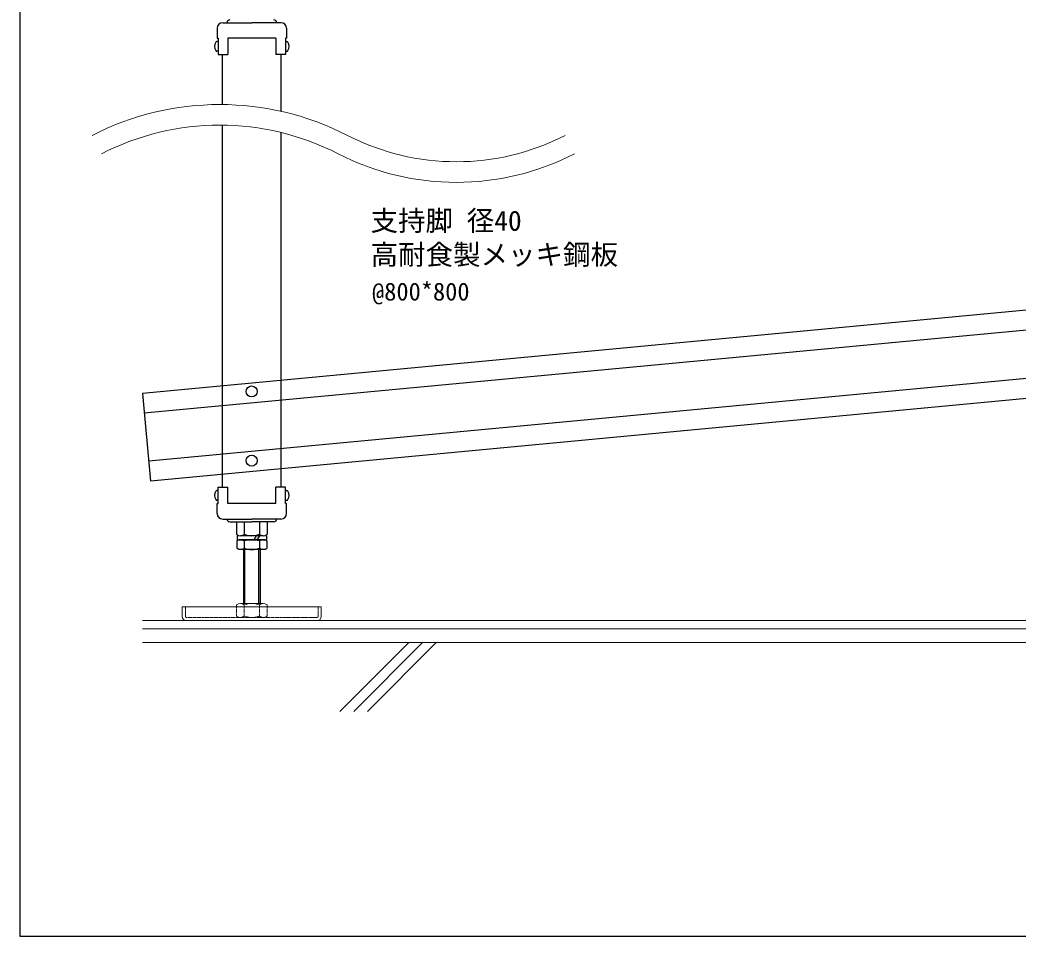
# Model space of a CAD drawing. Units: millimetres, scale not verified. Extents: x -900 to 900, y -600 to 600.
# Drawn here: x -900 to -174, y -600 to 66 of the extents above; entities that cross this region are included whole.
import ezdxf
from ezdxf.enums import TextEntityAlignment as Align

# ---------------------------------------------------------------- set-up
doc = ezdxf.new("R2010")
doc.units = ezdxf.units.MM
doc.header["$LTSCALE"] = 0.5
doc.header["$PDMODE"] = 32
doc.header["$PDSIZE"] = 0.25
doc.linetypes.add('DASHED1', pattern=[1.8, 1.2, -0.6])
for name, color, linetype, lineweight in [('0-0', 7, 'Continuous', 18), ('0-F_HATCH', 9, 'Continuous', 18), ('1-0_KUTAI', 3, 'Continuous', 18), ('1-1_BOUSUI', 1, 'Continuous', 18), ('1-6_MOJI', 7, 'Continuous', 30), ('1-8__1-0_', 4, 'Continuous', 30), ('1-9_躯体と製品', 4, 'Continuous', 30), ('1-A__2-0_', 4, 'Continuous', 30)]:
    doc.layers.add(name, color=color, linetype=linetype, lineweight=lineweight)
doc.styles.add('ＭＳ ゴシック', font='')
doc.styles.get('ＭＳ ゴシック').set_extended_font_data('MS Gothic')

msp = doc.modelspace()

# ---------------------------------------------------------------- linework, layer by layer
at = {"layer": '0-0'}
for p, q in [((-781.9394, -367.7197), (-781.9394, -360.7501)), ((-781.9394, -360.7501), (-680.925, -360.7501)), ((-742.4933, -360.7501), (-742.4933, -359.3356)), ((-739.7281, -358.3254), (-723.1364, -358.3254)), ((-736.9628, -360.7501), (-736.9628, -359.3356)), ((-725.9017, -360.7501), (-725.9017, -359.3356)), ((-720.3712, -360.7501), (-720.3712, -359.3356)), ((-680.925, -367.7197), (-680.925, -360.7501)), ((-683.9556, -370.7502), (-778.909, -370.7502))]:
    msp.add_line(p, q, dxfattribs=at)
at = {"layer": '0-0', "linetype": 'DASHED1'}
for p, q in [((-779.6161, -367.7197), (-779.6161, -360.7501)), ((-742.4933, -367.4167), (-742.4933, -360.7501)), ((-736.9628, -367.4167), (-736.9628, -360.7501)), ((-725.9017, -367.4167), (-725.9017, -360.7501)), ((-720.3712, -367.4166), (-720.3712, -360.7501)), ((-683.2484, -367.7197), (-683.2484, -360.7501)), ((-778.909, -368.4268), (-683.9556, -368.4268))]:
    msp.add_line(p, q, dxfattribs=at)
at = {"layer": '0-0'}
for centre, radius, start, end in [((-739.7281, -362.6155), 4.29, 49.86583, 130.13417), ((-731.4322, -373.9703), 15.6449, 69.29823, 110.70177), ((-723.1364, -362.6155), 4.29, 49.8652, 130.13417), ((-778.909, -367.7197), 3.0304, 180, 270), ((-683.9556, -367.7197), 3.0304, 270, 0)]:
    msp.add_arc(centre, radius, start, end, dxfattribs=at)
at = {"layer": '0-0', "linetype": 'DASHED1'}
for centre, radius, start, end in [((-778.909, -367.7197), 0.7071, 180, 270), ((-739.7281, -364.1368), 4.29, 229.86583, 310.13417), ((-731.4322, -352.7819), 15.6449, 249.29823, 290.70177), ((-723.1364, -364.1368), 4.29, 229.86583, 310.13417), ((-683.9556, -367.7197), 0.7071, 270, 0)]:
    msp.add_arc(centre, radius, start, end, dxfattribs=at)
at = {"layer": '0-0'}
msp.add_point((-781.9394, -360.7501), dxfattribs=at)
at = {"layer": '0-F_HATCH'}
for p, q in [((-667.3557, -436.7502), (-617.3557, -386.7502)), ((-657.3557, -436.7502), (-607.3557, -386.7502)), ((-647.3557, -436.7502), (-597.3557, -386.7502))]:
    msp.add_line(p, q, dxfattribs=at)
for centre, radius, start, end in [((-754.7079, -198.7807), 203.1919, 62.80738, 117.19262), ((-754.7079, -198.7807), 188.1919, 62.80738, 117.19262), ((-582.7067, 136.0035), 173.1919, 242.80738, 297.19262), ((-582.7067, 136.0035), 188.1919, 242.80738, 297.19262)]:
    msp.add_arc(centre, radius, start, end, dxfattribs=at)
at = {"layer": '1-0_KUTAI'}
msp.add_line((715.3425, -386.7502), (-810.9807, -386.7502), dxfattribs=at)
at = {"layer": '1-1_BOUSUI'}
for p, q in [((715.3425, -370.7502), (-810.9807, -370.7502)), ((715.3425, -376.7502), (-810.9807, -376.7502))]:
    msp.add_line(p, q, dxfattribs=at)
at = {"layer": '1-6_MOJI', "color": 4}
msp.add_lwpolyline([(-900, -600), (900, -600), (900, 600), (-900, 600)], close=True, dxfattribs=at)
at = {"layer": '1-8__1-0_'}
for p, q in [((-756.6084, 59.8862), (-756.6084, 52.6859)), ((-752.6084, 63.8862), (-731.4084, 63.8859)), ((-710.2084, 63.8862), (-731.4084, 63.8859)), ((-706.2084, 59.8862), (-706.2084, 52.6859)), ((-756.6084, 52.6859), (-755.8734, 52.6859)), ((-755.8734, 52.6859), (-755.8734, 40.6859)), ((-713.9434, 52.6859), (-713.9434, 40.6859)), ((-706.9434, 52.6859), (-706.9434, 40.6859)), ((-706.2084, 52.6859), (-706.9434, 52.6859)), ((-755.8734, 50.1859), (-756.8036, 50.1859)), ((-706.9434, 50.1859), (-706.0133, 50.1859)), ((-755.8734, 43.1859), (-756.8036, 43.1859)), ((-755.8734, 40.6859), (-748.8734, 40.6859)), ((-752.7581, 4.4019), (-752.7581, 40.6859)), ((-706.9434, 40.6859), (-713.9434, 40.6859)), ((-710.0581, -0.5551), (-710.0581, 40.6859)), ((-706.9434, 43.1859), (-706.0133, 43.1859)), ((-752.7581, -273.6863), (-752.7581, -10.5988)), ((-710.0581, -273.6863), (-710.0581, -15.9622)), ((-755.8734, -273.6863), (-748.8734, -273.6863)), ((-755.8734, -285.6863), (-755.8734, -273.6863)), ((-706.9434, -273.6863), (-713.9434, -273.6863)), ((-713.9434, -285.6863), (-713.9434, -273.6863)), ((-706.9434, -285.6863), (-706.9434, -273.6863)), ((-755.8734, -276.1863), (-756.8036, -276.1863)), ((-706.9434, -276.1863), (-706.0133, -276.1863)), ((-755.8734, -283.1863), (-756.8036, -283.1863)), ((-756.6084, -285.6863), (-755.8734, -285.6863)), ((-756.6084, -292.8866), (-756.6084, -285.6863)), ((-706.9434, -283.1863), (-706.0133, -283.1863)), ((-706.2084, -285.6863), (-706.9434, -285.6863)), ((-706.2084, -292.8866), (-706.2084, -285.6863)), ((-752.6084, -296.8866), (-731.4084, -296.8863)), ((-710.2084, -296.8866), (-731.4084, -296.8863)), ((-747.4084, -298.8863), (-731.4084, -298.8863)), ((-715.4084, -298.8863), (-731.4084, -298.8863))]:
    msp.add_line(p, q, dxfattribs=at)
for points in [[(-713.9434, 52.6859), (-748.8734, 52.6859), (-748.8734, 40.6859)], [(-713.9434, -285.6863), (-748.8734, -285.6863), (-748.8734, -273.6863)]]:
    msp.add_lwpolyline(points, dxfattribs=at)
for centre, radius, start, end in [((-747.4084, 63.8859), 2, 90, 180), ((-715.4084, 63.8859), 2, 0, 90), ((-752.6084, 59.8862), 4, 90, 180), ((-710.2084, 59.8862), 4, 0, 90), ((-752.4734, 46.6859), 6, 150, 210), ((-756.8036, 49.1859), 1, 90, 150), ((-756.8036, 44.1859), 1, 210, 270), ((-706.0133, 49.1859), 1, 30, 90), ((-706.0133, 44.1859), 1, 270, 330), ((-710.3434, 46.6859), 6, 330, 30), ((-752.4734, -279.6863), 6, 150, 210), ((-756.8036, -277.1863), 1, 90, 150), ((-756.8036, -282.1863), 1, 210, 270), ((-706.0133, -277.1863), 1, 30, 90), ((-706.0133, -282.1863), 1, 270, 330), ((-710.3434, -279.6863), 6, 330, 30), ((-752.6084, -292.8866), 4, 180, 270), ((-747.4084, -296.8863), 2, 180, 270), ((-715.4084, -296.8863), 2, 270, 0), ((-710.2084, -292.8866), 4, 270, 0)]:
    msp.add_arc(centre, radius, start, end, dxfattribs=at)
at = {"layer": '1-9_躯体と製品'}
for p, q in [((726.2449, -75.2353), (-809.6202, -219.9833)), ((726.2449, -110.3904), (-806.3362, -254.8289)), ((726.2449, -124.9547), (-804.9757, -269.2649))]:
    msp.add_line(p, q, dxfattribs=at)
msp.add_lwpolyline([(726.2449, -60.6711), (-810.9807, -205.5472), (-804.9757, -269.2649)], dxfattribs=at)
for centre in [(-731.5702, -204.1778), (-731.5702, -254.4495)]:
    msp.add_circle(centre, 4, dxfattribs=at)
at = {"layer": '1-A__2-0_'}
for p, q in [((-742.4701, -298.8863), (-742.4701, -307.9775)), ((-736.9396, -298.8863), (-736.9396, -307.9776)), ((-725.8784, -298.8863), (-725.8784, -307.9776)), ((-720.3479, -298.8863), (-720.3479, -307.9776)), ((-740.9092, -311.9878), (-742.3788, -312.8363)), ((-742.1592, -308.9878), (-742.1592, -311.9878)), ((-742.1592, -311.9878), (-720.6592, -311.9878)), ((-721.9092, -311.9878), (-740.9092, -311.9878)), ((-723.1131, -308.9878), (-739.7048, -308.9878)), ((-738.3635, -311.9878), (-736.8939, -312.8363)), ((-729.7441, -311.9878), (-728.0121, -308.9878)), ((-727.4348, -311.9878), (-725.7027, -308.9878)), ((-724.4547, -311.9878), (-725.9243, -312.8363)), ((-721.909, -311.9877), (-720.4394, -312.8363)), ((-720.6592, -308.9878), (-720.6592, -311.9878)), ((-742.3788, -312.8363), (-742.3788, -318.1393)), ((-740.909, -318.9878), (-742.3788, -318.1393)), ((-721.9092, -318.9878), (-740.9092, -318.9878)), ((-738.3635, -318.9878), (-736.894, -318.1393)), ((-737.47, -318.9878), (-737.47, -358.3254)), ((-736.8939, -312.8363), (-736.8939, -318.1393)), ((-736.4597, -358.3254), (-736.4597, -318.9878)), ((-726.3584, -358.3254), (-726.3584, -318.9878)), ((-725.9243, -312.8363), (-725.9243, -318.1393)), ((-724.4546, -318.9878), (-725.9242, -318.1393)), ((-725.3481, -318.9878), (-725.3481, -358.3254)), ((-721.909, -318.9878), (-720.4394, -318.1393)), ((-720.4394, -312.8363), (-720.4394, -318.1393))]:
    msp.add_line(p, q, dxfattribs=at)
for centre, radius, start, end in [((-739.7048, -304.6977), 4.29, 229.8652, 310.13417), ((-731.409, -293.3428), 15.6449, 249.29823, 290.70177), ((-731.4092, -330.1393), 18.1515, 72.41205, 107.58794), ((-723.1131, -304.6977), 4.29, 229.86583, 310.13417), ((-731.4092, -300.8363), 18.1515, 252.41205, 287.58795)]:
    msp.add_arc(centre, radius, start, end, dxfattribs=at)

# ---------------------------------------------------------------- texts
at = {"layer": '1-6_MOJI', "style": 'ＭＳ ゴシック'}
for s, height, p in [('支持脚 径40', 14.66, (-645.0974, -91.7553)), ('高耐食製メッキ鋼板', 14.66, (-645.0974, -116.3756)), ('@800*800', 13.03, (-644.0103, -141.9716))]:
    msp.add_text(s, height=height, dxfattribs=at).set_placement(p, align=Align.BOTTOM_LEFT)

doc.saveas('drawing.dxf')
